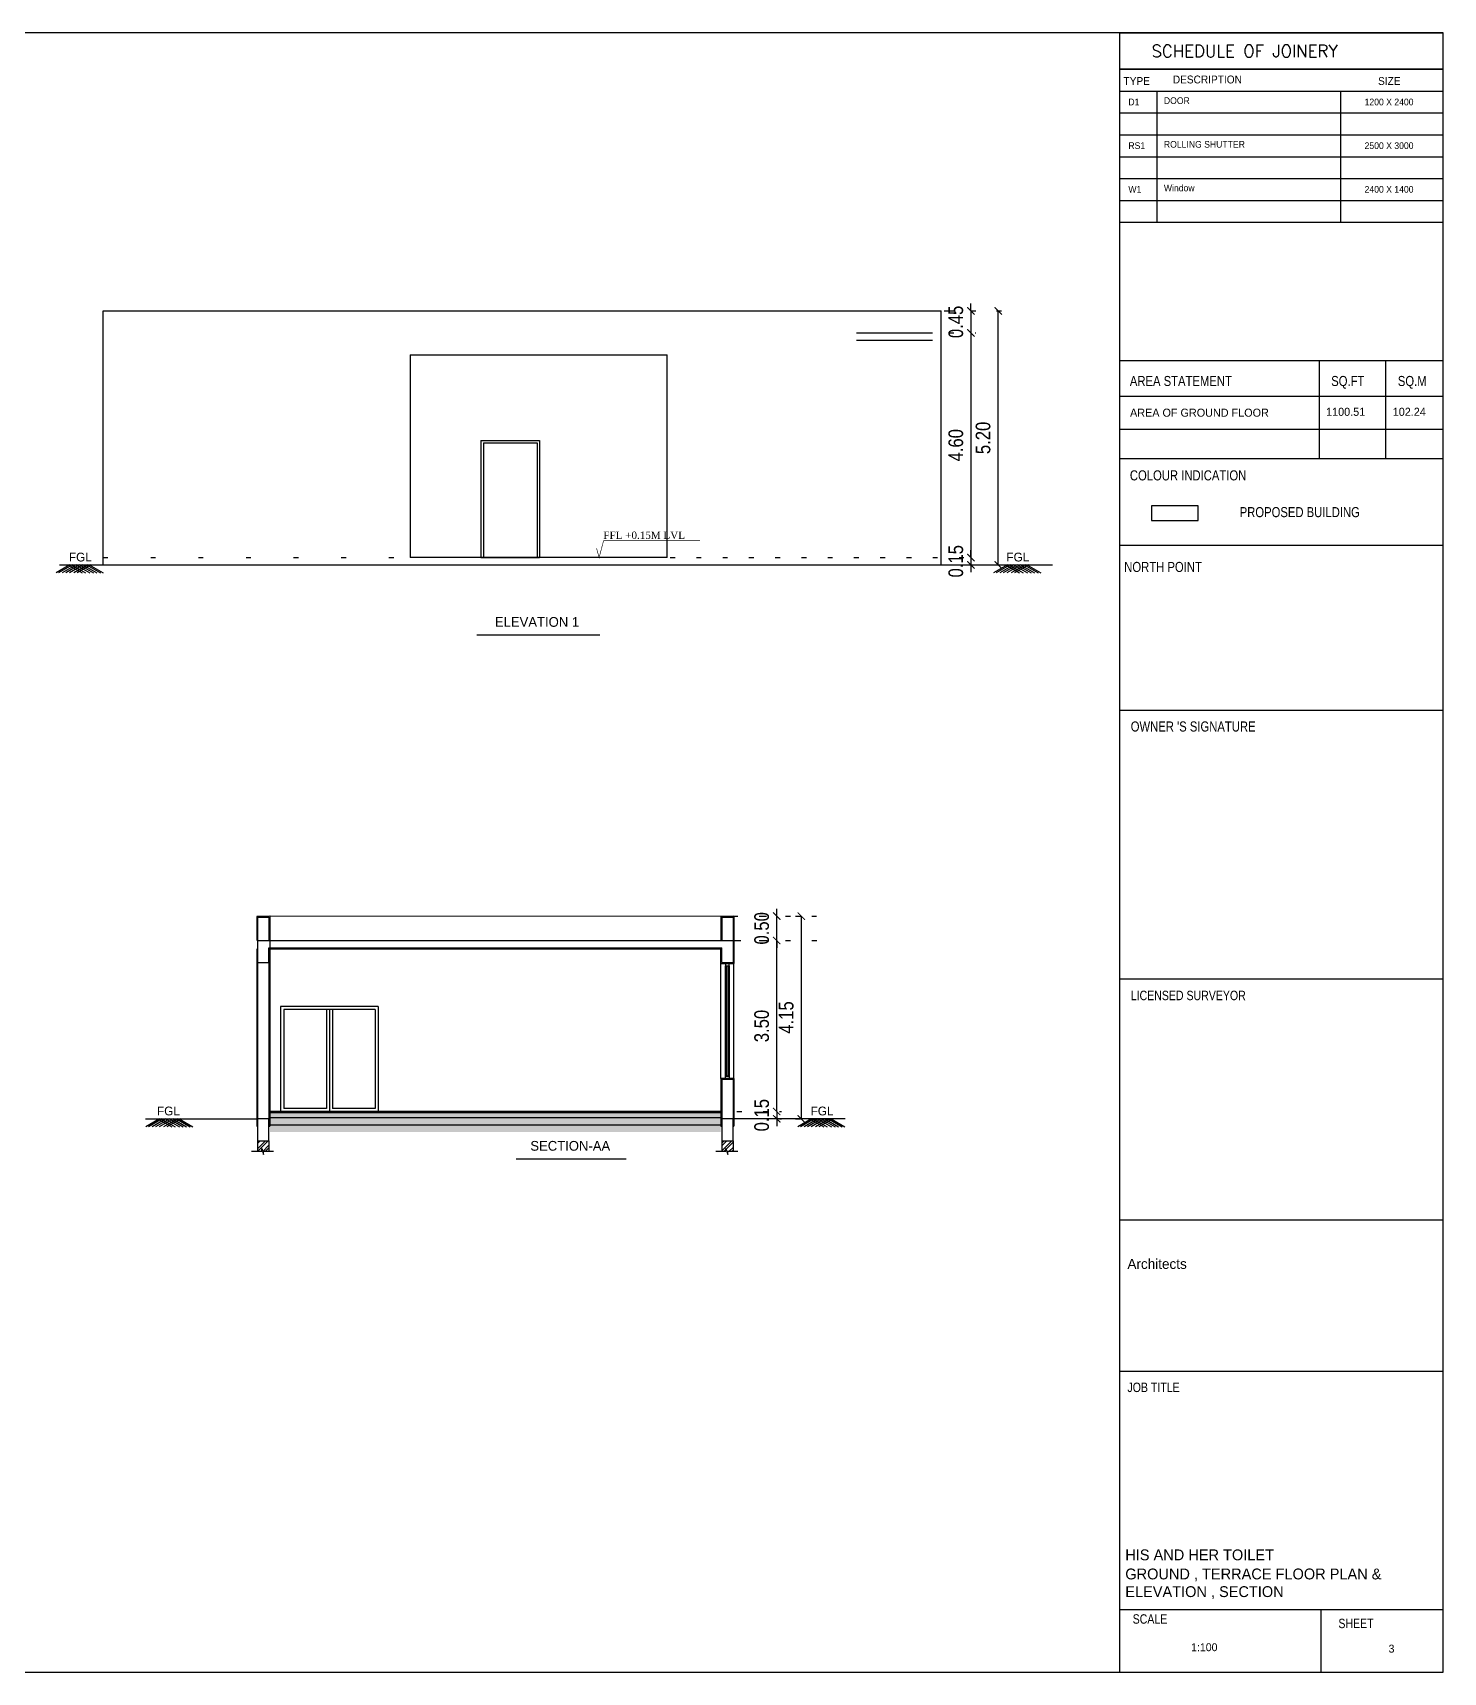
# Model space of a CAD drawing. Header units: metres. Extents: x 1422408 to 2267428, y 4130 to 80428.
# Drawn here: x 2267392.65 to 2267421.52, y 4268.07 to 4301.63 of the extents above; entities that cross this region are included whole.
import ezdxf

# ---------------------------------------------------------------- set-up
doc = ezdxf.new("R2010")
doc.units = ezdxf.units.M
doc.header["$LTSCALE"] = 3.5
doc.header["$MEASUREMENT"] = 0
for name, pattern in [('ACAD_ISO07W100', [3, 0, -3]), ('DOT2', [0.125, 0, -0.125]), ('HIDDEN', [0.375, 0.25, -0.125])]:
    doc.linetypes.add(name, pattern=pattern)
doc.layers.get('0').update_dxf_attribs({"linetype": 'CONTINUOUS'})
doc.layers.get('DEFPOINTS').update_dxf_attribs({"linetype": 'CONTINUOUS'})
for name, color, linetype in [('ABOVE', 252, 'HIDDEN'), ('arrow', 30, 'CONTINUOUS'), ('COL', 2, 'CONTINUOUS'), ('DIM', 41, 'CONTINUOUS'), ('DOOR', 8, 'CONTINUOUS'), ('dots', 250, 'ACAD_ISO07W100'), ('ED', 30, 'CONTINUOUS'), ('Floor Finish', 253, 'CONTINUOUS'), ('FLOORHTS', 251, 'DOT2'), ('HATCH', 15, 'CONTINUOUS'), ('PCC', 56, 'CONTINUOUS'), ('plastering', 42, 'CONTINUOUS'), ('PLINTHBEAM', 252, 'CONTINUOUS'), ('Sand Filling', 255, 'CONTINUOUS'), ('TABLE', 14, 'CONTINUOUS'), ('TEXT', 4, 'CONTINUOUS'), ('TEXT1', 7, 'CONTINUOUS'), ('TEXT2', 7, 'CONTINUOUS'), ('TITLE', 7, 'CONTINUOUS'), ('WALL', 125, 'CONTINUOUS'), ('WALL HATCH', 15, 'CONTINUOUS'), ('wallhatch', 15, 'CONTINUOUS'), ('window', 252, 'CONTINUOUS')]:
    doc.layers.add(name, color=color, linetype=linetype)
doc.styles.add('A', font='arial.ttf', dxfattribs={"width": 0.9, "height": 7.5})
doc.styles.add('GD', font='romantic.ttf')
doc.styles.add('ID', font='GOTHIC.TTF', dxfattribs={"width": 0.85})
doc.styles.add('J', font='GOTHIC.TTF', dxfattribs={"height": 3.75})
doc.styles.add('J2', font='swissel.ttf', dxfattribs={"height": 4.75})
doc.styles.add('J6', font='ROMANT', dxfattribs={"height": 7})
doc.styles.add('USA TEXT', font='GOTHIC.TTF')
doc.dimstyles.new('1-100-ID', dxfattribs={"dimtxt": 0.3, "dimasz": 0.15, "dimexe": 0.1, "dimexo": 0.06, "dimgap": 0.15, "dimtad": 1, "dimzin": 3, "dimdsep": 46, "dimtxsty": 'ID', "dimblk": 'ARCHTICK', "dimcen": 0, "dimclrd": 252, "dimclre": 252, "dimclrt": 3, "dimadec": 0, "dimazin": 0, "dimtfac": 1, "dimtix": 1, "dimtmove": 2, "dimatfit": 3, "dimldrblk": 'OPEN90', "dimfxl": 0, "dimtolj": 1, "dimtzin": 0, "dimarcsym": 0})

# ---------------------------------------------------------------- blocks, each defined once
blk = doc.blocks.new('_ArchTick')
at = {"color": 0, "linetype": 'ByBlock', "const_width": 0.15}
blk.add_lwpolyline([(-0.5, -0.5), (0.5, 0.5)], dxfattribs=at)
blk = doc.blocks.new('*D324')
at = {"layer": 'DEFPOINTS', "color": 0, "transparency": 16777216}
for p in [(2267410.805, 4295.938), (2267410.805, 4295.488), (2267411.851, 4295.488)]:
    blk.add_point(p, dxfattribs=at)
at = {"layer": 'ED', "color": 252, "linetype": 'DOT2', "lineweight": -2, "transparency": 16777216}
for p, q in [((2267410.865, 4295.938), (2267411.951, 4295.938)), ((2267410.865, 4295.488), (2267411.951, 4295.488))]:
    blk.add_line(p, q, dxfattribs=at)
at = {"layer": 'ED', "color": 252, "lineweight": -2, "transparency": 16777216}
for p, q in [((2267411.851, 4295.938), (2267411.851, 4296.088)), ((2267411.851, 4295.938), (2267411.851, 4295.488)), ((2267411.851, 4295.488), (2267411.851, 4295.338))]:
    blk.add_line(p, q, dxfattribs=at)
at = {"layer": 'ED', "color": 252, "lineweight": -2, "transparency": 16777216, "xscale": 0.15, "yscale": 0.15, "zscale": 0.15}
for p, rotation in [((2267411.851, 4295.938), 270), ((2267411.851, 4295.488), 90)]:
    blk.add_blockref('_ArchTick', p, dxfattribs=dict(at, rotation=rotation))
at = {"layer": 'ED', "color": 3, "transparency": 16777216, "insert": (2267411.543, 4295.713), "char_height": 0.3, "attachment_point": 5, "rotation": 90, "style": 'ID'}
blk.add_mtext('\\A1;0.45', dxfattribs=at)
blk = doc.blocks.new('_Open90')
at = {"color": 0, "linetype": 'ByBlock', "lineweight": -2}
for p, q in [((0, 0), (-1, 0)), ((-0.5, 0.5), (0, 0)), ((0, 0), (-0.5, -0.5))]:
    blk.add_line(p, q, dxfattribs=at)
blk = doc.blocks.new('*D325')
at = {"layer": 'DEFPOINTS', "color": 0, "transparency": 16777216}
for p in [(2267410.805, 4295.488), (2267405.635, 4290.888), (2267411.851, 4290.888)]:
    blk.add_point(p, dxfattribs=at)
at = {"layer": 'ED', "color": 252, "linetype": 'DOT2', "lineweight": -2, "transparency": 16777216}
for p, q in [((2267410.865, 4295.488), (2267411.951, 4295.488)), ((2267405.695, 4290.888), (2267411.951, 4290.888))]:
    blk.add_line(p, q, dxfattribs=at)
at = {"layer": 'ED', "color": 252, "lineweight": -2, "transparency": 16777216}
blk.add_line((2267411.851, 4295.488), (2267411.851, 4290.888), dxfattribs=at)
at = {"layer": 'ED', "color": 252, "lineweight": -2, "transparency": 16777216, "xscale": 0.15, "yscale": 0.15, "zscale": 0.15}
for p, rotation in [((2267411.851, 4295.488), 90), ((2267411.851, 4290.888), 270)]:
    blk.add_blockref('_ArchTick', p, dxfattribs=dict(at, rotation=rotation))
at = {"layer": 'ED', "color": 3, "transparency": 16777216, "insert": (2267411.543, 4293.188), "char_height": 0.3, "attachment_point": 5, "rotation": 90, "style": 'ID'}
blk.add_mtext('\\A1;4.60', dxfattribs=at)
blk = doc.blocks.new('*D326')
at = {"layer": 'DEFPOINTS', "color": 0, "transparency": 16777216}
for p in [(2267405.635, 4290.888), (2267405.635, 4290.738), (2267411.851, 4290.738)]:
    blk.add_point(p, dxfattribs=at)
at = {"layer": 'ED', "color": 252, "linetype": 'DOT2', "lineweight": -2, "transparency": 16777216}
for p, q in [((2267405.695, 4290.888), (2267411.951, 4290.888)), ((2267405.695, 4290.738), (2267411.951, 4290.738))]:
    blk.add_line(p, q, dxfattribs=at)
at = {"layer": 'ED', "color": 252, "lineweight": -2, "transparency": 16777216}
for p, q in [((2267411.851, 4290.888), (2267411.851, 4291.038)), ((2267411.851, 4290.888), (2267411.851, 4290.738)), ((2267411.851, 4290.738), (2267411.851, 4290.588))]:
    blk.add_line(p, q, dxfattribs=at)
at = {"layer": 'ED', "color": 252, "lineweight": -2, "transparency": 16777216, "xscale": 0.15, "yscale": 0.15, "zscale": 0.15}
for p, rotation in [((2267411.851, 4290.888), 270), ((2267411.851, 4290.738), 90)]:
    blk.add_blockref('_ArchTick', p, dxfattribs=dict(at, rotation=rotation))
at = {"layer": 'ED', "color": 3, "transparency": 16777216, "insert": (2267411.543, 4290.813), "char_height": 0.3, "attachment_point": 5, "rotation": 90, "style": 'ID'}
blk.add_mtext('\\A1;0.15', dxfattribs=at)
blk = doc.blocks.new('*D327')
at = {"layer": 'DEFPOINTS', "color": 0, "transparency": 16777216}
for p in [(2267411.243, 4295.938), (2267412.409, 4295.938), (2267411.243, 4290.738)]:
    blk.add_point(p, dxfattribs=at)
at = {"layer": 'ED', "color": 252, "linetype": 'DOT2', "lineweight": -2, "transparency": 16777216}
for p, q in [((2267411.303, 4295.938), (2267412.509, 4295.938)), ((2267411.303, 4290.738), (2267412.509, 4290.738))]:
    blk.add_line(p, q, dxfattribs=at)
at = {"layer": 'ED', "color": 252, "lineweight": -2, "transparency": 16777216}
blk.add_line((2267412.409, 4290.738), (2267412.409, 4295.938), dxfattribs=at)
at = {"layer": 'ED', "color": 252, "lineweight": -2, "transparency": 16777216, "xscale": 0.15, "yscale": 0.15, "zscale": 0.15}
for p, rotation in [((2267412.409, 4295.938), 90), ((2267412.409, 4290.738), 270)]:
    blk.add_blockref('_ArchTick', p, dxfattribs=dict(at, rotation=rotation))
at = {"layer": 'ED', "color": 3, "transparency": 16777216, "insert": (2267412.101, 4293.338), "char_height": 0.3, "attachment_point": 5, "rotation": 90, "style": 'ID'}
blk.add_mtext('\\A1;5.20', dxfattribs=at)
blk = doc.blocks.new('*D328')
at = {"layer": 'DEFPOINTS', "color": 0, "transparency": 16777216}
for p in [(2267406.981, 4283.048), (2267407.876, 4283.048), (2267407.001, 4279.548, 0)]:
    blk.add_point(p, dxfattribs=at)
at = {"layer": 'WALL', "color": 252, "linetype": 'DOT2', "lineweight": -2, "transparency": 16777216}
for p, q in [((2267407.041, 4283.048), (2267407.976, 4283.048)), ((2267407.061, 4279.548), (2267407.976, 4279.548))]:
    blk.add_line(p, q, dxfattribs=at)
at = {"layer": 'WALL', "color": 252, "lineweight": -2, "transparency": 16777216}
blk.add_line((2267407.876, 4279.548), (2267407.876, 4283.048), dxfattribs=at)
at = {"layer": 'WALL', "color": 252, "lineweight": -2, "transparency": 16777216, "xscale": 0.15, "yscale": 0.15, "zscale": 0.15}
for p, rotation in [((2267407.876, 4283.048), 90), ((2267407.876, 4279.548), 270)]:
    blk.add_blockref('_ArchTick', p, dxfattribs=dict(at, rotation=rotation))
at = {"layer": 'WALL', "color": 3, "transparency": 16777216, "insert": (2267407.569, 4281.298), "char_height": 0.3, "attachment_point": 5, "rotation": 90, "style": 'ID'}
blk.add_mtext('\\A1;3.50', dxfattribs=at)
blk = doc.blocks.new('*D329')
at = {"layer": 'DEFPOINTS', "color": 0, "transparency": 16777216}
for p in [(2267407.51, 4283.548), (2267407.876, 4283.548), (2267406.981, 4283.048)]:
    blk.add_point(p, dxfattribs=at)
at = {"layer": 'WALL', "color": 252, "linetype": 'DOT2', "lineweight": -2, "transparency": 16777216}
for p, q in [((2267407.57, 4283.548), (2267407.976, 4283.548)), ((2267407.041, 4283.048), (2267407.976, 4283.048))]:
    blk.add_line(p, q, dxfattribs=at)
at = {"layer": 'WALL', "color": 252, "lineweight": -2, "transparency": 16777216}
for p, q in [((2267407.876, 4283.548), (2267407.876, 4283.698)), ((2267407.876, 4283.048), (2267407.876, 4283.548)), ((2267407.876, 4283.048), (2267407.876, 4282.898))]:
    blk.add_line(p, q, dxfattribs=at)
at = {"layer": 'WALL', "color": 252, "lineweight": -2, "transparency": 16777216, "xscale": 0.15, "yscale": 0.15, "zscale": 0.15}
for p, rotation in [((2267407.876, 4283.548), 270), ((2267407.876, 4283.048), 90)]:
    blk.add_blockref('_ArchTick', p, dxfattribs=dict(at, rotation=rotation))
at = {"layer": 'WALL', "color": 3, "transparency": 16777216, "insert": (2267407.569, 4283.298), "char_height": 0.3, "attachment_point": 5, "rotation": 90, "style": 'ID'}
blk.add_mtext('\\A1;0.50', dxfattribs=at)
blk = doc.blocks.new('*D330')
at = {"layer": 'DEFPOINTS', "color": 0, "transparency": 16777216}
for p in [(2267408.203, 4283.548), (2267408.203, 4279.398, 0), (2267408.378, 4279.398)]:
    blk.add_point(p, dxfattribs=at)
at = {"layer": 'WALL', "color": 252, "linetype": 'DOT2', "lineweight": -2, "transparency": 16777216}
for p, q in [((2267408.263, 4283.548), (2267408.478, 4283.548)), ((2267408.263, 4279.398), (2267408.478, 4279.398))]:
    blk.add_line(p, q, dxfattribs=at)
at = {"layer": 'WALL', "color": 252, "lineweight": -2, "transparency": 16777216}
blk.add_line((2267408.378, 4283.548), (2267408.378, 4279.398), dxfattribs=at)
at = {"layer": 'WALL', "color": 252, "lineweight": -2, "transparency": 16777216, "xscale": 0.15, "yscale": 0.15, "zscale": 0.15}
for p, rotation in [((2267408.378, 4283.548), 90), ((2267408.378, 4279.398), 270)]:
    blk.add_blockref('_ArchTick', p, dxfattribs=dict(at, rotation=rotation))
at = {"layer": 'WALL', "color": 3, "transparency": 16777216, "insert": (2267408.071, 4281.473), "char_height": 0.3, "attachment_point": 5, "rotation": 90, "style": 'ID'}
blk.add_mtext('\\A1;4.15', dxfattribs=at)
blk = doc.blocks.new('*D331')
at = {"layer": 'DEFPOINTS', "color": 0, "transparency": 16777216}
for p in [(2267407.876, 4279.548), (2267407.876, 4279.398, 0), (2267407.876, 4279.398)]:
    blk.add_point(p, dxfattribs=at)
at = {"layer": 'WALL', "color": 252, "lineweight": -2, "transparency": 16777216}
for p, q in [((2267407.876, 4279.548), (2267407.876, 4279.698)), ((2267407.876, 4279.548), (2267407.876, 4279.398)), ((2267407.876, 4279.398), (2267407.876, 4279.248))]:
    blk.add_line(p, q, dxfattribs=at)
at = {"layer": 'WALL', "color": 252, "linetype": 'DOT2', "lineweight": -2, "transparency": 16777216}
for p, q in [((2267407.936, 4279.548), (2267407.976, 4279.548)), ((2267407.936, 4279.398), (2267407.976, 4279.398))]:
    blk.add_line(p, q, dxfattribs=at)
at = {"layer": 'WALL', "color": 252, "lineweight": -2, "transparency": 16777216, "xscale": 0.15, "yscale": 0.15, "zscale": 0.15}
for p, rotation in [((2267407.876, 4279.548), 270), ((2267407.876, 4279.398), 90)]:
    blk.add_blockref('_ArchTick', p, dxfattribs=dict(at, rotation=rotation))
at = {"layer": 'WALL', "color": 3, "transparency": 16777216, "insert": (2267407.569, 4279.473), "char_height": 0.3, "attachment_point": 5, "rotation": 90, "style": 'ID'}
blk.add_mtext('\\A1;0.15', dxfattribs=at)

msp = doc.modelspace()

# ---------------------------------------------------------------- hatches: boundary and pattern name
at = {"layer": 'HATCH'}
h = msp.add_hatch(dxfattribs=at)
h.set_pattern_fill('DOTS', color=256, style=0)
h.set_pattern_definition([(0, (2267432.847207, -524.091006), (0.03125, 0.0625), [0, -0.0625])])
h.paths.add_polyline_path([(2267406.73124, 4279.42764), (2267397.50124, 4279.42764), (2267397.50124, 4279.27764), (2267406.73124, 4279.27764)])
h = msp.add_hatch(dxfattribs=at)
h.set_pattern_fill('EARTH', color=256, scale=0.5, angle=45, style=0)
h.set_pattern_definition([(45, (2267432.84721, -524.091), (0, 0.1767766953), [0.125, -0.125]), (45, (2267432.81406, -524.05786), (0, 0.1767766953), [0.125, -0.125]), (45, (2267432.78092, -524.02471), (0, 0.1767766953), [0.125, -0.125]), (135, (2267432.78092, -524.00262), (-0.1767766953, 0), [0.125, -0.125]), (135, (2267432.81406, -523.96947), (-0.1767766953, 0), [0.125, -0.125]), (135, (2267432.84721, -523.93633), (-0.1767766953, 0), [0.125, -0.125])])
h.paths.add_polyline_path([(2267406.73124, 4279.27764), (2267397.50124, 4279.27764), (2267397.50124, 4279.12764), (2267406.73124, 4279.12764)])
at = {"layer": 'wallhatch', "ltscale": 0.5}
h = msp.add_hatch(dxfattribs=at)
h.set_pattern_fill('AR-SAND', color=256, scale=0.05, style=0)
h.set_pattern_definition([(37.5, (2267432.84721, -524.09101), (-0.0031496679, 0.0963411885), [0, -0.076, 0, -0.085, 0, -0.08125]), (7.5, (2267432.84721, -524.091), (0.0884888353, 0.1411073033), [0, -0.041, 0, -0.0685, 0, -0.02625]), (327.5, (2267432.78571, -524.09101), (0.1557070931, 0.0002829527), [0, -0.025, 0, -0.09, 0, -0.1175]), (317.5, (2267432.7857, -524.091), (0.1503063302, 0.0438837782), [0, -0.0125, 0, -0.059, 0, -0.0675])])
h.paths.add_polyline_path([(2267406.73124, 4279.52764), (2267397.50124, 4279.52764), (2267397.50124, 4279.42764), (2267406.73124, 4279.42764)])
at = {"layer": 'wallhatch'}
h = msp.add_hatch(dxfattribs=at)
h.set_pattern_fill('ANSI32', color=256, scale=0.3, style=0)
h.set_pattern_definition([(45, (2267432.84721, -523.34101), (-0.079549513, 0.079549513), []), (45, (2267432.90024, -523.34101), (-0.079549513, 0.079549513), [])])
h.paths.add_polyline_path([(2267397.48124, 4278.94764), (2267397.25124, 4278.94764), (2267397.25124, 4278.73784), (2267397.33534, 4278.73784), (2267397.33534, 4278.79364), (2267397.37307, 4278.66999), (2267397.37307, 4278.73483), (2267397.48124, 4278.73483)])
h.paths.add_polyline_path([(2267406.98124, 4278.94764), (2267406.75124, 4278.94764), (2267406.75124, 4278.73784), (2267406.83534, 4278.73784), (2267406.83534, 4278.79364), (2267406.87307, 4278.66999), (2267406.87307, 4278.73483), (2267406.98124, 4278.73483)])

# ---------------------------------------------------------------- linework, layer by layer
at = {"layer": 'ABOVE', "ltscale": 3}
for p, q in [((2267409.50907, 4295.48814), (2267411.06207, 4295.48814)), ((2267409.50907, 4295.33814), (2267411.06207, 4295.33814))]:
    msp.add_line(p, q, dxfattribs=at)
at = {"layer": 'arrow', "const_width": 0.01244}
msp.add_lwpolyline([(2267404.18847, 4291.07755), (2267404.24062, 4290.88814), (2267404.33212, 4291.23467), (2267406.30748, 4291.23467)], dxfattribs=at)
at = {"layer": 'COL'}
for p, q in [((2267397.25124, 4283.04764), (2267397.48124, 4283.04764)), ((2267397.25124, 4283.04764), (2267397.25124, 4282.59764, 0)), ((2267397.25124, 4283.04764), (2267406.98124, 4283.04764)), ((2267406.98124, 4283.04764), (2267406.98124, 4282.59764, 0)), ((2267397.48124, 4282.89764), (2267406.75124, 4282.89764)), ((2267397.48124, 4282.59764), (2267397.48124, 4282.89764)), ((2267406.75124, 4282.59764, 0), (2267406.75124, 4282.89764)), ((2267397.25095, 4282.59764), (2267397.48124, 4282.59764)), ((2267406.75124, 4282.59764), (2267406.98124, 4282.59764))]:
    msp.add_line(p, q, dxfattribs=at)
at = {"layer": 'COL', "elevation": 0}
for points in [[(2267397.25124, 4278.94764), (2267397.48124, 4278.94764), (2267397.48124, 4279.39764), (2267397.25124, 4279.39764)], [(2267406.75124, 4278.94764), (2267406.98124, 4278.94764), (2267406.98124, 4279.39764), (2267406.75124, 4279.39764)]]:
    msp.add_lwpolyline(points, close=True, dxfattribs=at)
at = {"layer": 'DOOR'}
for p, q in [((2267401.82072, 4293.28814), (2267403.02072, 4293.28814)), ((2267401.82072, 4293.28814), (2267401.82072, 4290.88814)), ((2267401.87072, 4293.23814), (2267402.97072, 4293.23814)), ((2267401.87072, 4293.23814), (2267401.87072, 4290.88814)), ((2267402.97072, 4293.23814), (2267402.97072, 4290.88814)), ((2267403.02072, 4293.28814), (2267403.02072, 4290.88814)), ((2267401.82072, 4290.88814), (2267403.02072, 4290.88814)), ((2267397.72136, 4281.69764), (2267397.72136, 4279.54764)), ((2267399.72091, 4281.69764), (2267397.72136, 4281.69764)), ((2267399.72091, 4281.69764), (2267399.72091, 4279.54764)), ((2267397.78436, 4281.63464), (2267397.78436, 4279.61064)), ((2267399.65791, 4281.63464), (2267397.78436, 4281.63464)), ((2267398.65813, 4281.63464), (2267398.65813, 4279.61064)), ((2267398.72113, 4281.63464), (2267398.72113, 4279.54764)), ((2267398.78413, 4281.63464), (2267398.78413, 4279.61064)), ((2267399.65791, 4281.63464), (2267399.65791, 4279.61064)), ((2267397.72136, 4279.54764), (2267399.72091, 4279.54764)), ((2267398.65813, 4279.61064), (2267397.78436, 4279.61064)), ((2267399.65791, 4279.61064), (2267398.78413, 4279.61064))]:
    msp.add_line(p, q, dxfattribs=at)
at = {"layer": 'dots', "color": 251, "linetype": 'DOT2'}
for p, q in [((2267406.9811, 4283.54754), (2267409.01322, 4283.54754, 0)), ((2267406.98124, 4283.04764), (2267409.01336, 4283.04764, 0))]:
    msp.add_line(p, q, dxfattribs=at)
at = {"layer": 'Floor Finish'}
msp.add_line((2267406.73124, 4279.54764), (2267397.50124, 4279.54764), dxfattribs=at)
at = {"layer": 'FLOORHTS', "ltscale": 2}
msp.add_line((2267394.08779, 4290.88814), (2267400.37208, 4290.88814), dxfattribs=at)
at = {"layer": 'PCC'}
for p, q in [((2267397.50124, 4279.52764), (2267406.73124, 4279.52764)), ((2267397.50124, 4279.42764), (2267406.73124, 4279.42764))]:
    msp.add_line(p, q, dxfattribs=at)
at = {"layer": 'plastering'}
for p, q in [((2267397.5011, 4283.54754), (2267397.23124, 4283.54228)), ((2267397.23124, 4283.54228), (2267397.23124, 4283.04764)), ((2267397.50124, 4283.54764, 0), (2267397.50124, 4282.57764)), ((2267407.0011, 4283.54754), (2267406.73124, 4283.54228)), ((2267406.73124, 4283.54228), (2267406.73124, 4283.04764)), ((2267407.00124, 4283.54764, 0), (2267407.00124, 4282.57764, 0)), ((2267397.23124, 4282.87764), (2267397.23124, 4279.24764)), ((2267397.50124, 4282.87764), (2267406.73124, 4282.87764)), ((2267397.50124, 4282.87764), (2267397.50124, 4279.24764)), ((2267406.73124, 4282.57764), (2267406.73124, 4282.87764)), ((2267406.73124, 4282.57764), (2267407.00124, 4282.57764)), ((2267407.00124, 4280.22264, 0), (2267406.73124, 4280.22264)), ((2267406.73124, 4280.22264), (2267406.73124, 4279.24764)), ((2267407.00124, 4280.22264), (2267407.00124, 4279.24764)), ((2267397.23124, 4279.24764), (2267397.25124, 4279.24764)), ((2267397.48124, 4279.24764), (2267397.50124, 4279.24764)), ((2267406.73124, 4279.24764), (2267406.75124, 4279.24764)), ((2267406.98124, 4279.24764), (2267407.00058, 4279.24764)), ((2267406.98124, 4279.24764), (2267407.00058, 4279.24764))]:
    msp.add_line(p, q, dxfattribs=at)
at = {"layer": 'plastering', "color": 250}
for p, q in [((2267406.73124, 4280.22264), (2267406.73124, 4282.57764)), ((2267407.00124, 4280.22264), (2267407.00124, 4282.57764))]:
    msp.add_line(p, q, dxfattribs=at)
at = {"layer": 'PLINTHBEAM', "color": 251}
msp.add_line((2267406.73124, 4283.54228), (2267397.50624, 4283.54764), dxfattribs=at)
at = {"layer": 'Sand Filling'}
msp.add_line((2267397.50124, 4279.27764), (2267406.73124, 4279.27764), dxfattribs=at)
at = {"layer": 'TABLE'}
for p, q in [((2267393.40818, 4290.73814), (2267393.12365, 4290.57608)), ((2267393.46232, 4290.73814), (2267393.17779, 4290.57608)), ((2267393.53752, 4290.73814), (2267393.25299, 4290.57608)), ((2267393.60671, 4290.73814), (2267393.32218, 4290.57608)), ((2267393.37358, 4290.73814), (2267393.65811, 4290.57608)), ((2267393.68191, 4290.73814), (2267393.39738, 4290.57608)), ((2267393.44277, 4290.73814), (2267393.7273, 4290.57608)), ((2267393.77064, 4290.73814), (2267393.48611, 4290.57608)), ((2267393.53151, 4290.73814), (2267393.81604, 4290.57608)), ((2267393.83983, 4290.73814), (2267393.5553, 4290.57608)), ((2267393.60671, 4290.73814), (2267393.89124, 4290.57608)), ((2267393.67589, 4290.73814), (2267393.96042, 4290.57608)), ((2267393.75109, 4290.73814), (2267394.03562, 4290.57608)), ((2267393.80523, 4290.73814), (2267394.08976, 4290.57608)), ((2267412.59818, 4290.73814), (2267412.31365, 4290.57608)), ((2267412.65232, 4290.73814), (2267412.36779, 4290.57608)), ((2267412.72752, 4290.73814), (2267412.44299, 4290.57608)), ((2267412.79671, 4290.73814), (2267412.51218, 4290.57608)), ((2267412.56358, 4290.73814), (2267412.84811, 4290.57608)), ((2267412.87191, 4290.73814), (2267412.58738, 4290.57608)), ((2267412.63277, 4290.73814), (2267412.9173, 4290.57608)), ((2267412.96064, 4290.73814), (2267412.67611, 4290.57608)), ((2267412.72151, 4290.73814), (2267413.00604, 4290.57608)), ((2267413.02983, 4290.73814), (2267412.7453, 4290.57608)), ((2267412.79671, 4290.73814), (2267413.08124, 4290.57608)), ((2267412.86589, 4290.73814), (2267413.15042, 4290.57608)), ((2267412.94109, 4290.73814), (2267413.22562, 4290.57608)), ((2267412.99523, 4290.73814), (2267413.27976, 4290.57608)), ((2267395.2449, 4279.39764, 0), (2267394.96037, 4279.23558, 0)), ((2267395.29905, 4279.39764, 0), (2267395.01452, 4279.23558, 0)), ((2267395.37425, 4279.39764, 0), (2267395.08972, 4279.23558, 0)), ((2267395.44343, 4279.39764, 0), (2267395.1589, 4279.23558, 0)), ((2267395.21031, 4279.39764, 0), (2267395.49484, 4279.23558, 0)), ((2267395.51863, 4279.39764, 0), (2267395.2341, 4279.23558, 0)), ((2267395.27949, 4279.39764, 0), (2267395.56402, 4279.23558, 0)), ((2267395.60737, 4279.39764, 0), (2267395.32284, 4279.23558, 0)), ((2267395.36823, 4279.39764, 0), (2267395.65276, 4279.23558, 0)), ((2267395.67655, 4279.39764, 0), (2267395.39202, 4279.23558, 0)), ((2267395.44343, 4279.39764, 0), (2267395.72796, 4279.23558, 0)), ((2267395.51261, 4279.39764, 0), (2267395.79714, 4279.23558, 0)), ((2267395.58781, 4279.39764, 0), (2267395.87234, 4279.23558, 0)), ((2267395.64196, 4279.39764, 0), (2267395.92649, 4279.23558, 0)), ((2267408.59053, 4279.39764, 0), (2267408.306, 4279.23558, 0)), ((2267408.64467, 4279.39764, 0), (2267408.36014, 4279.23558, 0)), ((2267408.71987, 4279.39764, 0), (2267408.43534, 4279.23558, 0)), ((2267408.78906, 4279.39764, 0), (2267408.50453, 4279.23558, 0)), ((2267408.55594, 4279.39764, 0), (2267408.84047, 4279.23558, 0)), ((2267408.86426, 4279.39764, 0), (2267408.57973, 4279.23558, 0)), ((2267408.62512, 4279.39764, 0), (2267408.90965, 4279.23558, 0)), ((2267408.95299, 4279.39764, 0), (2267408.66846, 4279.23558, 0)), ((2267408.71386, 4279.39764, 0), (2267408.99839, 4279.23558, 0)), ((2267409.02218, 4279.39764, 0), (2267408.73765, 4279.23558, 0)), ((2267408.78906, 4279.39764, 0), (2267409.07359, 4279.23558, 0)), ((2267408.85824, 4279.39764, 0), (2267409.14277, 4279.23558, 0)), ((2267408.93344, 4279.39764, 0), (2267409.21797, 4279.23558, 0)), ((2267408.98758, 4279.39764, 0), (2267409.27211, 4279.23558, 0))]:
    msp.add_line(p, q, dxfattribs=at)
at = {"layer": 'TABLE', "color": 255}
for p, q in [((2267394.95691, 4279.39764, 0), (2267397.24248, 4279.39764, 0)), ((2267409.27558, 4279.39764, 0), (2267406.99001, 4279.39764, 0))]:
    msp.add_line(p, q, dxfattribs=at)
at = {"layer": 'TEXT2'}
for p, q in [((2267401.73584, 4289.30658), (2267404.25771, 4289.30658)), ((2267402.54299, 4278.57744), (2267404.7956, 4278.57744))]:
    msp.add_line(p, q, dxfattribs=at)
at = {"layer": 'TITLE', "color": 6}
for p, q in [((2267414.8927, 4301.6322), (2267414.8927, 4268.06873)), ((2267414.8927, 4301.6322), (2267421.5185, 4301.6322)), ((2267421.5185, 4300.88428), (2267414.8927, 4300.88428))]:
    msp.add_line(p, q, dxfattribs=at)
at = {"layer": 'TITLE', "color": 17}
for p, q in [((2267414.8927, 4300.88428), (2267421.5185, 4300.88428)), ((2267414.8927, 4300.43719), (2267421.5185, 4300.43719)), ((2267414.8927, 4300.43719), (2267421.5185, 4300.43719)), ((2267415.6665, 4297.75465), (2267415.6665, 4300.43719)), ((2267419.42507, 4297.75465), (2267419.42507, 4300.43719)), ((2267414.8927, 4299.9901), (2267421.5185, 4299.9901)), ((2267414.8927, 4299.54301), (2267421.5185, 4299.54301)), ((2267414.8927, 4299.54301), (2267421.5185, 4299.54301)), ((2267414.8927, 4299.09592), (2267421.5185, 4299.09592)), ((2267414.8927, 4299.09592), (2267421.5185, 4299.09592)), ((2267414.8927, 4298.64883), (2267421.5185, 4298.64883)), ((2267414.8927, 4298.20174), (2267421.5185, 4298.20174)), ((2267414.8927, 4298.20174), (2267421.5185, 4298.20174)), ((2267414.8927, 4297.75465), (2267421.5185, 4297.75465)), ((2267414.8927, 4297.75465), (2267421.5185, 4297.75465)), ((2267414.8927, 4294.9233), (2267421.5185, 4294.9233)), ((2267414.8927, 4294.9233), (2267421.5185, 4294.9233)), ((2267418.97695, 4294.9233), (2267418.97695, 4292.91824)), ((2267420.3369, 4294.9233), (2267420.3369, 4292.91824)), ((2267414.8927, 4294.19323), (2267421.5185, 4294.19323)), ((2267414.8927, 4294.19323), (2267421.5185, 4294.19323)), ((2267414.8927, 4294.19323), (2267421.5185, 4294.19323)), ((2267414.8927, 4293.51554), (2267421.5185, 4293.51554)), ((2267414.8927, 4293.51554), (2267421.5185, 4293.51554)), ((2267414.8927, 4293.51554), (2267421.5185, 4293.51554)), ((2267414.8927, 4292.91824), (2267421.5185, 4292.91824)), ((2267414.8927, 4292.91824), (2267421.5185, 4292.91824))]:
    msp.add_line(p, q, dxfattribs=at)
at = {"layer": 'TITLE', "color": 1}
for p, q in [((2267414.8927, 4294.9233), (2267421.5185, 4294.9233)), ((2267414.8927, 4292.91824), (2267421.5185, 4292.91824)), ((2267414.8927, 4291.14557), (2267421.5185, 4291.14557)), ((2267414.8927, 4287.76152), (2267421.5185, 4287.76152)), ((2267414.8927, 4282.26154), (2267421.5185, 4282.26154)), ((2267414.8927, 4277.32911), (2267421.5185, 4277.32911)), ((2267414.8927, 4274.23388), (2267421.5185, 4274.23388))]:
    msp.add_line(p, q, dxfattribs=at)
at = {"layer": 'TITLE', "color": 9}
for p, q in [((2267414.8927, 4269.35468), (2267421.5185, 4269.35468)), ((2267419.01967, 4268.06873), (2267419.01967, 4269.35468))]:
    msp.add_line(p, q, dxfattribs=at)
at = {"layer": 'TITLE', "color": 3}
msp.add_lwpolyline([(2267416.50383, 4291.64633), (2267416.50383, 4291.94528), (2267415.54719, 4291.94528), (2267415.54719, 4291.64633)], close=True, dxfattribs=at)
at = {"layer": 'WALL'}
for p, q in [((2267394.08779, 4290.73814), (2267394.08779, 4295.93814)), ((2267394.08779, 4295.93814), (2267411.24279, 4295.93814)), ((2267411.24279, 4290.73814), (2267411.24279, 4295.93814)), ((2267400.37208, 4295.03814), (2267400.37208, 4290.88814)), ((2267400.37208, 4295.03814), (2267405.6351, 4295.03814)), ((2267405.6351, 4290.88814), (2267405.6351, 4295.03814)), ((2267405.6351, 4290.88814), (2267400.37208, 4290.88814)), ((2267393.19771, 4290.73814), (2267413.51879, 4290.73814)), ((2267397.25124, 4283.52764), (2267397.25124, 4283.04764)), ((2267397.25124, 4283.52764), (2267397.48124, 4283.52764)), ((2267397.48124, 4283.52764), (2267397.48124, 4283.04764)), ((2267406.75124, 4283.52764), (2267406.75124, 4283.04764)), ((2267406.75124, 4283.52764), (2267406.98124, 4283.52764)), ((2267406.98124, 4283.52764, 0), (2267406.98124, 4283.04764, 0)), ((2267397.25124, 4282.59764), (2267397.25124, 4279.24764)), ((2267397.48124, 4282.59764), (2267397.48124, 4279.24764)), ((2267406.75124, 4280.20264), (2267406.75124, 4279.24764)), ((2267406.98124, 4280.20264, 0), (2267406.75124, 4280.20264)), ((2267406.98124, 4280.20264), (2267406.98124, 4279.24764)), ((2267397.25124, 4278.94764), (2267397.25124, 4278.73784)), ((2267397.48124, 4278.94764), (2267397.48124, 4278.73483)), ((2267406.75124, 4278.94764, 0), (2267406.75124, 4278.73784, 0)), ((2267406.98124, 4278.94764, 0), (2267406.98124, 4278.73483, 0))]:
    msp.add_line(p, q, dxfattribs=at)
at = {"layer": 'WALL', "elevation": 0, "flags": 128}
for points in [[(2267397.12706, 4278.73784), (2267397.33534, 4278.73784), (2267397.33534, 4278.79364), (2267397.37307, 4278.66999), (2267397.37307, 4278.73483), (2267397.57682, 4278.73483)], [(2267406.62706, 4278.73784), (2267406.83534, 4278.73784), (2267406.83534, 4278.79364), (2267406.87307, 4278.66999), (2267406.87307, 4278.73483), (2267407.07682, 4278.73483)]]:
    msp.add_lwpolyline(points, dxfattribs=at)
at = {"layer": 'WALL HATCH', "ltscale": 0.5}
msp.add_lwpolyline([(2267373.9985, 4301.6322), (2267373.9985, 4268.06873), (2267421.5185, 4268.06873), (2267421.5185, 4301.6322)], close=True, dxfattribs=at)
at = {"layer": 'window', "color": 250}
for p, q in [((2267406.82791, 4280.27328, 0), (2267406.82791, 4282.52764, 0)), ((2267406.90458, 4282.52764, 0), (2267406.90458, 4280.27264, 0))]:
    msp.add_line(p, q, dxfattribs=at)
at = {"layer": 'window', "color": 14, "elevation": 0}
for points in [[(2267406.90458, 4282.52764), (2267406.90458, 4282.57764), (2267406.82791, 4282.57764), (2267406.82791, 4282.52764)], [(2267406.90458, 4280.27264), (2267406.90458, 4280.22264), (2267406.82791, 4280.22264), (2267406.82791, 4280.27264)]]:
    msp.add_lwpolyline(points, close=True, dxfattribs=at)
at = {"layer": 'window', "color": 4, "elevation": 0}
msp.add_lwpolyline([(2267406.87861, 4282.52764), (2267406.87861, 4280.27264), (2267406.84507, 4280.27264), (2267406.84507, 4282.52764)], dxfattribs=at)

# ---------------------------------------------------------------- texts
at = {"layer": 'DIM', "style": 'J', "width": 0.96}
for s, height, p in [('D1', 0.137566, (2267415.07436, 4300.14719)), ('DOOR', 0.137566, (2267415.80133, 4300.1741)), ('1200 X 2400', 0.1375658, (2267419.9092, 4300.14719)), ('RS1', 0.137566, (2267415.07436, 4299.25301)), ('ROLLING SHUTTER', 0.1375658, (2267415.80133, 4299.27992)), ('2500 X 3000', 0.1375658, (2267419.9092, 4299.25301)), ('W1', 0.137566, (2267415.07436, 4298.35884)), ('Window', 0.137566, (2267415.80133, 4298.38574)), ('2400 X 1400', 0.1375658, (2267419.9092, 4298.35884))]:
    msp.add_text(s, height=height, dxfattribs=at).set_placement(p)
at = {"layer": 'TEXT', "color": 205, "style": 'GD'}
msp.add_text('FFL +0.15M LVL', height=0.15, dxfattribs=at).set_placement((2267404.32825, 4291.27113))
at = {"layer": 'TEXT1', "style": 'J2', "width": 0.96}
for s, height, p in [('AREA OF GROUND FLOOR ', 0.1650789, (2267415.10833, 4293.77211)), ('1100.51', 0.165079, (2267419.12137, 4293.79035)), ('102.24', 0.165079, (2267420.48572, 4293.79035)), ('HIS AND HER TOILET', 0.2219783, (2267415.011, 4270.36016)), ('GROUND , TERRACE FLOOR PLAN & ', 0.2219783, (2267415.011, 4269.96908)), ('ELEVATION , SECTION', 0.2219783, (2267415.011, 4269.60748))]:
    msp.add_text(s, height=height, dxfattribs=at).set_placement(p)
at = {"layer": 'TEXT1', "color": 7, "style": 'USA TEXT'}
for p in [(2267393.38768, 4290.80883), (2267412.57768, 4290.80883), (2267395.19135, 4279.46834), (2267408.57003, 4279.46834)]:
    msp.add_text('FGL', height=0.18, dxfattribs=at).set_placement(p)
at = {"layer": 'TEXT2', "style": 'USA TEXT'}
for s, p in [('ELEVATION 1', (2267402.10757, 4289.47091)), ('SECTION-AA', (2267402.83287, 4278.74506))]:
    msp.add_text(s, height=0.2, dxfattribs=at).set_placement(p)
at = {"layer": 'TITLE', "color": 21, "style": 'J6'}
msp.add_text('SCHEDULE OF JOINERY', height=0.2476184, dxfattribs=at).set_placement((2267415.54846, 4301.13504))
at = {"layer": 'TITLE', "color": 5, "style": 'J', "width": 0.96}
for s, height, p in [('TYPE', 0.16121, (2267414.97488, 4300.56439)), ('DESCRIPTION', 0.1612099, (2267415.98359, 4300.59544)), ('SIZE', 0.16121, (2267420.18486, 4300.56439))]:
    msp.add_text(s, height=height, dxfattribs=at).set_placement(p)
at = {"layer": 'TITLE', "color": 3, "style": 'A'}
for s, height, width, p in [('AREA STATEMENT', 0.2063487, 0.8, (2267415.10421, 4294.40037)), ('SQ.FT', 0.206349, 0.8, (2267419.22615, 4294.40037)), ('SQ.M', 0.206349, 0.8, (2267420.58985, 4294.40037)), ('COLOUR INDICATION', 0.2063487, 0.8, (2267415.10496, 4292.46825)), ('PROPOSED BUILDING', 0.2063487, 0.8, (2267417.35249, 4291.71578)), ('NORTH POINT', 0.2063487, 0.8, (2267414.98954, 4290.59306)), ("OWNER 'S SIGNATURE", 0.2063487, 0.8, (2267415.12256, 4287.32721)), ('LICENSED SURVEYOR', 0.1934519, 0.8, (2267415.12256, 4281.82722)), ('Architects', 0.206349, 0.96, (2267415.05489, 4276.32504)), ('JOB TITLE', 0.193452, 0.8, (2267415.05489, 4273.80419)), ('SCALE', 0.193452, 0.8, (2267415.16195, 4269.06175)), ('SHEET', 0.193452, 0.8, (2267419.37278, 4268.97156))]:
    msp.add_text(s, height=height, dxfattribs=dict(at, width=width)).set_placement(p)
at = {"layer": 'TITLE', "color": 2, "style": 'A', "width": 0.96}
for s, p in [('1:100', (2267416.35718, 4268.4991)), ('3', (2267420.40042, 4268.47067))]:
    msp.add_text(s, height=0.16121, dxfattribs=at).set_placement(p)

# ---------------------------------------------------------------- dimensions: what is measured, and where the dimension line sits
at = {"layer": 'ED'}
for base, p1, p2, picture, middle in [((2267411.85065, 4295.48814), (2267410.80465, 4295.93814), (2267410.80465, 4295.48814), '*D324', (2267411.5431, 4295.71314)), ((2267412.40865, 4295.93814), (2267411.24279, 4290.73814), (2267411.24279, 4295.93814), '*D327', (2267412.1011, 4293.33814)), ((2267411.85065, 4290.88814), (2267410.80465, 4295.48814), (2267405.6351, 4290.88814), '*D325', (2267411.5431, 4293.18814))]:
    dim = msp.add_linear_dim(base=base, p1=p1, p2=p2, angle=90, dimstyle='1-100-ID', dxfattribs=at)
    dim.commit()
    dim.dimension.update_dxf_attribs({"geometry": picture, "text_midpoint": middle})
dim = msp.add_aligned_dim(p1=(2267405.6351, 4290.88814), p2=(2267405.6351, 4290.73814), distance=6.21555, dimstyle='1-100-ID', dxfattribs=at)
dim.commit()
dim.dimension.update_dxf_attribs({"geometry": '*D326', "text_midpoint": (2267411.5431, 4290.81314)})
at = {"layer": 'WALL'}
for base, p1, p2, picture, middle in [((2267407.87633, 4283.54754), (2267406.98124, 4283.04764), (2267407.50994, 4283.54754), '*D329', (2267407.56879, 4283.29759)), ((2267408.37813, 4279.39764), (2267408.2029, 4283.54754), (2267408.2029, 4279.39764, 0), '*D330', (2267408.07058, 4281.47259)), ((2267407.87633, 4283.04764), (2267407.00124, 4279.54764, 0), (2267406.98124, 4283.04764), '*D328', (2267407.56879, 4281.29764))]:
    dim = msp.add_linear_dim(base=base, p1=p1, p2=p2, angle=90, dimstyle='1-100-ID', dxfattribs=at)
    dim.commit()
    dim.dimension.update_dxf_attribs({"geometry": picture, "text_midpoint": middle})
dim = msp.add_aligned_dim(p1=(2267407.87633, 4279.54764), p2=(2267407.87633, 4279.39764, 0), distance=0, dimstyle='1-100-ID', dxfattribs=at)
dim.commit()
dim.dimension.update_dxf_attribs({"geometry": '*D331', "text_midpoint": (2267407.56879, 4279.47264)})

doc.saveas('drawing.dxf')
